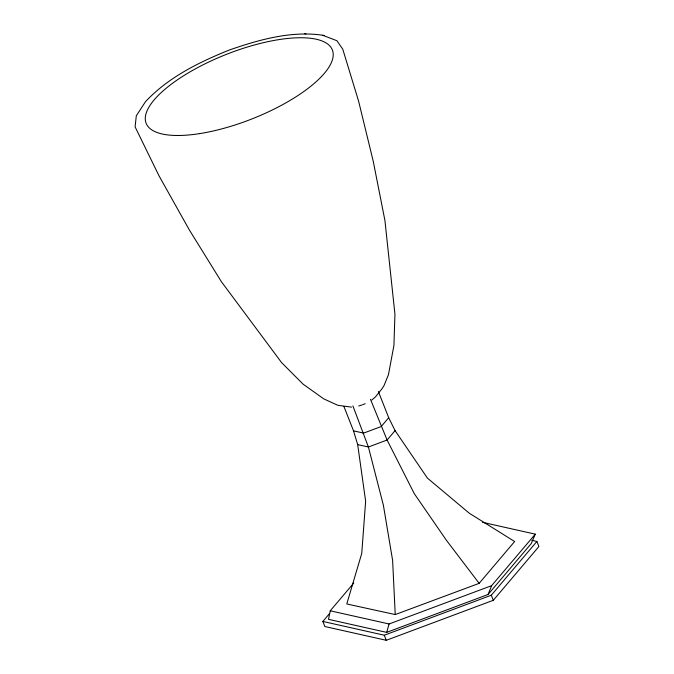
<?xml version="1.0" encoding="UTF-8"?>
<svg xmlns="http://www.w3.org/2000/svg" width="674" height="674" viewBox="0 0 674 674"><rect width="100%" height="100%" fill="white"/><g stroke="black" fill="none" stroke-linecap="round" stroke-linejoin="round"><path stroke-width="1.01" d="M353.766 583.052L330.243 610.796L328.508 619.339L386.691 632.38L488.06 594.493L531.247 543.564L535.291 534.153L482.533 522.333M386.691 632.38L389.092 623.981L491.616 585.664L535.291 534.153M488.06 594.493L491.616 585.664M378.358 391.459L388.696 417.703L381.198 426.541L363.615 433.112L353.521 430.846L343.942 406.548M388.696 417.703L395.074 430.627L387.103 440.021L368.408 447.005L357.675 444.604L353.521 430.846M531.778 540.304L536.9 541.449L538.897 546.53L493.309 600.298L386.286 640.3L324.86 626.525L322.854 621.445L329.662 613.424M357.675 444.604L365.637 501.203L361.753 553.405L346.781 603.955L395.234 614.57L479.163 583.347L514.633 541.508L469.281 513.217L427.426 478.11L395.074 430.627M322.854 621.445L384.281 635.22L491.304 595.218L536.9 541.449M371.804 400.027L375.46 396.91L382.023 388.763L384.037 385.57L388.468 374.643L393.928 345.417L394.939 314.185L384.93 220.516L373.244 161.28L358.576 101.058L342.754 49.151L336.882 40.701L322.77 35.326M362.806 404.695L365.165 403.692M358.77 406.001L361.997 404.956M324.337 35.469C292.128 30.364 259.911 39.454 229.682 49.884C199.024 62.176 168.357 77.24 145.491 101.681L136.3 115.776L135.103 126.88L158.988 175.771L189.428 230.087L221.417 281.724L281.589 362.595L303.132 384.197L323.756 398.865L337.834 405.301L351.525 407.13M304.665 33.7L305.962 33.818M330.243 610.796L389.092 623.981M479.163 583.347L446.373 540.228L414.266 493.629L387.103 440.021L370.481 399.328M491.304 595.218L493.309 600.298M352.89 405.9L368.408 447.005L383.371 505.18L392.613 560.321L395.234 614.57M384.281 635.22L386.286 640.3M199.496 133.637A100.055 34.711 -21.5 0 0 332.863 51.578A100.055 34.711 -21.5 0 0 185.409 74.637A100.055 34.711 -21.5 0 0 199.496 133.637"/></g></svg>
